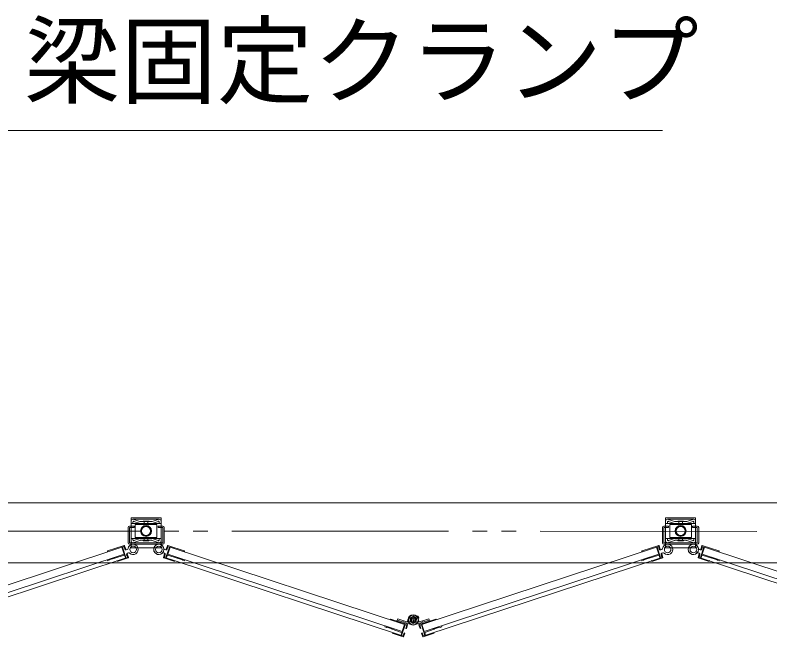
# Model space of a CAD drawing. Units: millimetres, scale not verified. Extents: x -9305 to 9305, y -6415 to 6415.
# Drawn here: x -7391 to -6138, y 3678 to 4710 of the extents above; entities that cross this region are included whole.
import ezdxf
from ezdxf.enums import TextEntityAlignment as Align

# ---------------------------------------------------------------- set-up
doc = ezdxf.new("R2010")
doc.units = ezdxf.units.MM
doc.header["$LTSCALE"] = 40
doc.linetypes.add('CHAIN2', pattern=[12, 9, -1, 1, -1])
doc.linetypes.add('DOUBLE_CHAIN2', pattern=[12.8, 9, -1, 0.6, -0.6, 0.6, -1])
for name, color, linetype, lineweight in [('0-3_CLG-45', 134, 'DOUBLE_CHAIN2', 18), ('0-5_CLG-90', 134, 'Continuous', 18), ('0-9_TEXT', 4, 'Continuous', 9)]:
    doc.layers.add(name, color=color, linetype=linetype, lineweight=lineweight)
doc.styles.add('ＭＳ ゴシック', font='')
doc.styles.get('ＭＳ ゴシック').set_extended_font_data('MS Gothic')

msp = doc.modelspace()

# ---------------------------------------------------------------- linework, layer by layer
at = {"layer": '0-3_CLG-45'}
msp.add_line((1008.37, 3850.6), (-8191.63, 3853.6), dxfattribs=at)
at = {"layer": '0-5_CLG-90'}
for p, q in [((-8041.82, 3900.6), (858.15, 3900.6)), ((-7151.93, 3873.1), (-7195.93, 3873.1)), ((-6264.3, 3873.1), (-6308.3, 3873.1)), ((-7201.63, 3861.6), (-7193.93, 3861.6)), ((-7193.93, 3859.3), (-7193.93, 3861.6)), ((-7191.93, 3864.6), (-7155.93, 3864.6)), ((-7191.93, 3864.6), (-7191.93, 3842.6)), ((-7182.93, 3865.6), (-7164.93, 3865.6)), ((-7182.93, 3864.6), (-7182.93, 3865.6)), ((-7179.93, 3866.1), (-7168.93, 3866.1)), ((-7178.93, 3865.6), (-7178.93, 3866.1)), ((-7178.93, 3864.6), (-7178.93, 3865.6)), ((-7168.93, 3865.6), (-7168.93, 3866.1)), ((-7168.93, 3864.6), (-7168.93, 3865.6)), ((-7164.93, 3864.6), (-7164.93, 3865.6)), ((-7155.93, 3842.6), (-7155.93, 3864.6)), ((-7146.23, 3861.6), (-7153.93, 3861.6)), ((-7153.93, 3859.3), (-7153.93, 3861.6)), ((-7148.93, 3870.1), (-7148.93, 3866.1)), ((-6314, 3861.6), (-6306.3, 3861.6)), ((-6306.3, 3859.3), (-6306.3, 3861.6)), ((-6304.3, 3864.6), (-6268.3, 3864.6)), ((-6304.3, 3864.6), (-6304.3, 3842.6)), ((-6295.3, 3865.6), (-6277.3, 3865.6)), ((-6295.3, 3864.6), (-6295.3, 3865.6)), ((-6292.3, 3866.1), (-6281.3, 3866.1)), ((-6291.3, 3865.6), (-6291.3, 3866.1)), ((-6291.3, 3864.6), (-6291.3, 3865.6)), ((-6281.3, 3865.6), (-6281.3, 3866.1)), ((-6281.3, 3864.6), (-6281.3, 3865.6)), ((-6277.3, 3864.6), (-6277.3, 3865.6)), ((-6268.3, 3842.6), (-6268.3, 3864.6)), ((-6258.6, 3861.6), (-6266.3, 3861.6)), ((-6266.3, 3859.3), (-6266.3, 3861.6)), ((-6261.3, 3870.1), (-6261.3, 3866.1)), ((-7203.93, 3833.9), (-7203.93, 3859.3)), ((-7201.63, 3859.3), (-7193.93, 3859.3)), ((-7201.63, 3859.3), (-7201.63, 3833.9)), ((-7146.23, 3859.3), (-7153.93, 3859.3)), ((-7146.23, 3859.3), (-7146.23, 3833.9)), ((-7143.93, 3833.9), (-7143.93, 3859.3)), ((-6316.3, 3833.9), (-6316.3, 3859.3)), ((-6314, 3859.3), (-6306.3, 3859.3)), ((-6314, 3859.3), (-6314, 3833.9)), ((-6258.6, 3859.3), (-6266.3, 3859.3)), ((-6258.6, 3859.3), (-6258.6, 3833.9)), ((-6256.3, 3833.9), (-6256.3, 3859.3)), ((-7191.93, 3842.6), (-7155.93, 3842.6)), ((-7182.93, 3842.6), (-7182.93, 3841.6)), ((-7182.93, 3841.6), (-7164.93, 3841.6)), ((-7179.93, 3841.1), (-7168.93, 3841.1)), ((-7178.93, 3842.6), (-7178.93, 3841.6)), ((-7178.93, 3841.1), (-7178.93, 3841.6)), ((-7168.93, 3842.6), (-7168.93, 3841.6)), ((-7168.93, 3841.1), (-7168.93, 3841.6)), ((-7164.93, 3842.6), (-7164.93, 3841.6)), ((-7148.93, 3837.1), (-7148.93, 3841.1)), ((-6304.3, 3842.6), (-6268.3, 3842.6)), ((-6295.3, 3842.6), (-6295.3, 3841.6)), ((-6295.3, 3841.6), (-6277.3, 3841.6)), ((-6292.3, 3841.1), (-6281.3, 3841.1)), ((-6291.3, 3842.6), (-6291.3, 3841.6)), ((-6291.3, 3841.1), (-6291.3, 3841.6)), ((-6281.3, 3842.6), (-6281.3, 3841.6)), ((-6281.3, 3841.1), (-6281.3, 3841.6)), ((-6277.3, 3842.6), (-6277.3, 3841.6)), ((-6261.3, 3837.1), (-6261.3, 3841.1)), ((-7603.42, 3698.22), (-7214.07, 3826.7)), ((-7210.26, 3829.53), (-7237.8, 3820.44)), ((-7210.21, 3815.02), (-7214.07, 3826.7)), ((-7210.46, 3829.46), (-7213.31, 3828.52)), ((-7210.27, 3827.95), (-7213.12, 3827.01)), ((-7207.32, 3809.44), (-7213.12, 3827.01)), ((-7210.68, 3827.6), (-7213.06, 3826.82)), ((-7210.68, 3827.6), (-7209.4, 3823.71)), ((-7210.27, 3827.95), (-7208.62, 3822.96)), ((-7207.68, 3823.28), (-7209.63, 3829.21)), ((-7207.68, 3823.28), (-7208.62, 3822.96)), ((-7206.87, 3822.44), (-7205.19, 3822.99)), ((-7146.23, 3833.9), (-7201.63, 3833.9)), ((-7146.23, 3831.6), (-7201.63, 3831.6)), ((-7151.93, 3834.1), (-7195.93, 3834.1)), ((-7141.38, 3822.44), (-7143.06, 3822.99)), ((-7140.93, 3809.44), (-7135.13, 3827.01)), ((-7140.58, 3823.28), (-7138.62, 3829.21)), ((-7138.85, 3823.71), (-7137.6, 3827.5)), ((-7138.04, 3815.01), (-7134.18, 3826.7)), ((-7137.98, 3829.53), (-7110.44, 3820.44)), ((-7137.98, 3827.95), (-7135.13, 3827.01)), ((-7137.6, 3827.5), (-7135.22, 3826.73)), ((-7134.18, 3826.7), (-6744.83, 3698.22)), ((-6715.78, 3698.22), (-6326.43, 3826.7)), ((-6322.63, 3829.53), (-6350.17, 3820.44)), ((-6322.58, 3815.02), (-6326.43, 3826.7)), ((-6322.82, 3829.46), (-6325.67, 3828.51)), ((-6322.63, 3827.95), (-6325.48, 3827.01)), ((-6319.68, 3809.44), (-6325.48, 3827.01)), ((-6323.04, 3827.6), (-6325.42, 3826.82)), ((-6323.04, 3827.6), (-6321.76, 3823.71)), ((-6322.63, 3827.95), (-6320.99, 3822.96)), ((-6320.04, 3823.28), (-6322, 3829.21)), ((-6320.04, 3823.28), (-6320.99, 3822.96)), ((-6319.23, 3822.44), (-6317.56, 3822.99)), ((-6258.6, 3833.9), (-6314, 3833.9)), ((-6258.6, 3831.6), (-6314, 3831.6)), ((-6264.3, 3834.1), (-6308.3, 3834.1)), ((-6253.74, 3822.43), (-6255.42, 3822.99)), ((-6253.29, 3809.44), (-6247.49, 3827.01)), ((-6252.94, 3823.27), (-6250.98, 3829.21)), ((-6251.22, 3823.71), (-6249.96, 3827.5)), ((-6250.4, 3815.01), (-6246.54, 3826.69)), ((-6250.35, 3829.53), (-6222.81, 3820.44)), ((-6250.34, 3827.95), (-6247.49, 3827.01)), ((-6249.96, 3827.5), (-6247.59, 3826.72)), ((-6246.54, 3826.69), (-5857.19, 3698.21)), ((-7210.21, 3815.02), (-7238.7, 3805.62)), ((-7237.81, 3818.86), (-7238.12, 3819.81)), ((-7210.22, 3813.44), (-7225.89, 3808.26)), ((-7208.33, 3809.32), (-7209.59, 3813.12)), ((-7205.17, 3815.68), (-7206.12, 3815.37)), ((-7204.47, 3810.38), (-7206.12, 3815.37)), ((-7203.21, 3809.74), (-7205.17, 3815.68)), ((-7204.99, 3816.74), (-7203.24, 3817.32)), ((-7145.04, 3809.74), (-7143.08, 3815.68)), ((-7143.26, 3816.74), (-7144.94, 3817.29)), ((-7143.78, 3810.38), (-7142.13, 3815.36)), ((-7143.08, 3815.68), (-7142.13, 3815.36)), ((-7139.92, 3809.32), (-7138.66, 3813.12)), ((-7138.04, 3815.01), (-7109.55, 3805.61)), ((-7138.03, 3813.43), (-7122.36, 3808.26)), ((-7110.44, 3818.86), (-7110.13, 3819.81)), ((-6322.58, 3815.02), (-6351.06, 3805.61)), ((-6350.17, 3818.86), (-6350.48, 3819.81)), ((-6322.58, 3813.43), (-6338.25, 3808.26)), ((-6320.7, 3809.32), (-6321.95, 3813.12)), ((-6317.53, 3815.68), (-6318.48, 3815.37)), ((-6316.84, 3810.38), (-6318.48, 3815.37)), ((-6315.57, 3809.74), (-6317.53, 3815.68)), ((-6317.35, 3816.74), (-6315.6, 3817.32)), ((-6257.4, 3809.74), (-6255.44, 3815.68)), ((-6255.62, 3816.74), (-6257.3, 3817.29)), ((-6256.14, 3810.38), (-6254.5, 3815.36)), ((-6255.44, 3815.68), (-6254.5, 3815.36)), ((-6252.28, 3809.32), (-6251.02, 3813.11)), ((-6250.4, 3815.01), (-6221.91, 3805.61)), ((-6250.39, 3813.43), (-6234.72, 3808.26)), ((-6222.8, 3818.86), (-6222.49, 3819.81)), ((858.15, 3800.6), (-8041.82, 3800.6)), ((-7208.65, 3808.69), (-7597.05, 3680.52)), ((-7238.23, 3804.19), (-7238.7, 3805.62)), ((-7226.52, 3808.58), (-7235.06, 3805.76)), ((-7226.52, 3808.58), (-7225.89, 3808.26)), ((-7222.04, 3804.58), (-7221.57, 3803.16)), ((-7216.82, 3804.73), (-7220.14, 3803.63)), ((-7203.53, 3809.12), (-7216.82, 3804.73)), ((-7204.47, 3810.38), (-7207.32, 3809.44)), ((-7144.72, 3809.11), (-7131.43, 3804.72)), ((-7143.78, 3810.38), (-7140.93, 3809.44)), ((-7139.6, 3808.68), (-7130.58, 3805.71)), ((-7131.43, 3804.72), (-7128.1, 3803.63)), ((-7130.58, 3805.71), (-7126.3, 3804.3)), ((-7130.58, 3805.71), (-6751.2, 3680.52)), ((-7126.21, 3804.58), (-7126.68, 3803.16)), ((-7121.73, 3808.58), (-7122.36, 3808.26)), ((-7121.73, 3808.58), (-7113.18, 3805.76)), ((-7110.02, 3804.19), (-7109.55, 3805.61)), ((-6321.02, 3808.68), (-6709.42, 3680.52)), ((-6350.6, 3804.19), (-6351.06, 3805.61)), ((-6338.88, 3808.58), (-6347.43, 3805.76)), ((-6338.88, 3808.58), (-6338.25, 3808.26)), ((-6334.4, 3804.58), (-6333.93, 3803.16)), ((-6329.18, 3804.72), (-6332.51, 3803.63)), ((-6315.89, 3809.11), (-6329.18, 3804.72)), ((-6316.84, 3810.38), (-6319.68, 3809.44)), ((-6257.08, 3809.11), (-6243.79, 3804.72)), ((-6256.14, 3810.38), (-6253.29, 3809.44)), ((-6251.96, 3808.68), (-5863.56, 3680.52)), ((-6243.79, 3804.72), (-6240.47, 3803.63)), ((-6238.57, 3804.58), (-6239.04, 3803.16)), ((-6234.09, 3808.58), (-6234.72, 3808.26)), ((-6234.09, 3808.58), (-6225.55, 3805.76)), ((-6222.38, 3804.19), (-6221.91, 3805.61)), ((-6723.7, 3711.94), (-6723.26, 3712.17)), ((-6722.58, 3711.97), (-6721.16, 3709.33)), ((-6768.57, 3706.05), (-6768.26, 3707)), ((-6740.08, 3698.23), (-6767.62, 3707.32)), ((-6756.06, 3707.69), (-6757.31, 3703.89)), ((-6757.31, 3703.89), (-6742.12, 3698.88)), ((-6756.69, 3705.79), (-6732.61, 3697.84)), ((-6756.06, 3707.69), (-6737.52, 3701.57)), ((-6749.68, 3680.33), (-6743.88, 3697.9)), ((-6748.68, 3686.54), (-6744.83, 3698.22)), ((-6745.61, 3704.24), (-6746.24, 3702.34)), ((-6741.49, 3700.78), (-6742.12, 3698.88)), ((-6741.73, 3691.66), (-6739.77, 3697.6)), ((-6738.67, 3707.74), (-6740.39, 3702.52)), ((-6738.5, 3703.47), (-6738.97, 3702.05)), ((-6735.12, 3709.32), (-6735.46, 3703.33)), ((-6703.92, 3705.79), (-6728.11, 3697.81)), ((-6725.14, 3708.75), (-6725.48, 3702.76)), ((-6704.55, 3707.69), (-6723.09, 3701.57)), ((-6722.12, 3703.48), (-6721.64, 3702.05)), ((-6721.94, 3707.74), (-6720.22, 3702.52)), ((-6718.88, 3691.66), (-6720.84, 3697.6)), ((-6720.52, 3698.23), (-6692.99, 3707.32)), ((-6719.12, 3700.78), (-6718.49, 3698.88)), ((-6703.3, 3703.89), (-6718.49, 3698.88)), ((-6710.94, 3680.34), (-6716.73, 3697.9)), ((-6711.93, 3686.54), (-6715.78, 3698.22)), ((-6715, 3704.24), (-6714.37, 3702.34)), ((-6704.55, 3707.69), (-6703.3, 3703.89)), ((-6692.04, 3706.05), (-6692.36, 3707)), ((-6777.64, 3694.51), (-6777.17, 3695.94)), ((-6748.68, 3686.54), (-6777.17, 3695.94)), ((-6765.62, 3691.07), (-6774.16, 3693.89)), ((-6765.62, 3691.07), (-6765.3, 3690.44)), ((-6749.63, 3685.27), (-6765.3, 3690.44)), ((-6764.4, 3685.19), (-6764.87, 3683.76)), ((-6718.7, 3691.81), (-6717.76, 3692.14)), ((-6711.93, 3686.54), (-6683.44, 3695.94)), ((-6710.98, 3685.27), (-6695.32, 3690.44)), ((-6696.22, 3685.19), (-6695.74, 3683.77)), ((-6695, 3691.07), (-6695.32, 3690.44)), ((-6695, 3691.07), (-6686.45, 3693.89)), ((-6682.97, 3694.51), (-6683.44, 3695.94)), ((-6760.22, 3683.5), (-6764.49, 3684.9)), ((-6746.82, 3677.81), (-6763.44, 3683.3)), ((-6750.56, 3680.84), (-6749.31, 3684.64)), ((-6746.83, 3679.39), (-6749.68, 3680.33)), ((-6746.83, 3679.39), (-6745.18, 3684.38)), ((-6746.19, 3678.13), (-6744.23, 3684.06)), ((-6744.23, 3684.06), (-6745.18, 3684.38)), ((-6716.38, 3684.07), (-6715.43, 3684.38)), ((-6714.42, 3678.13), (-6716.38, 3684.07)), ((-6713.78, 3679.4), (-6715.43, 3684.38)), ((-6713.79, 3677.81), (-6700.49, 3682.2)), ((-6713.78, 3679.4), (-6710.94, 3680.34)), ((-6710.05, 3680.84), (-6711.3, 3684.64)), ((-6700.49, 3682.2), (-6697.17, 3683.3))]:
    msp.add_line(p, q, dxfattribs=at)
at = {"layer": '0-5_CLG-90', "linetype": 'DOUBLE_CHAIN2'}
for p, q in [((-7195.93, 3873.1), (-7184.24, 3869.2)), ((-7151.93, 3873.1), (-7163.62, 3869.2)), ((-6308.3, 3873.1), (-6296.6, 3869.2)), ((-6264.3, 3873.1), (-6275.99, 3869.2)), ((-7195.93, 3868.17), (-7195.93, 3866.1)), ((-7194.06, 3869.62), (-7183.93, 3866.1)), ((-7183.61, 3869.1), (-7164.26, 3869.1)), ((-7177.93, 3870.1), (-7169.93, 3870.1)), ((-7176.93, 3869.1), (-7176.93, 3866.1)), ((-7170.93, 3869.1), (-7170.93, 3866.1)), ((-7153.8, 3869.62), (-7163.93, 3866.1)), ((-7151.93, 3868.2), (-7151.93, 3866.1)), ((-6308.3, 3868.17), (-6308.3, 3866.1)), ((-6306.43, 3869.62), (-6296.3, 3866.1)), ((-6295.97, 3869.1), (-6276.62, 3869.1)), ((-6290.3, 3870.1), (-6282.3, 3870.1)), ((-6289.3, 3869.1), (-6289.3, 3866.1)), ((-6283.3, 3869.1), (-6283.3, 3866.1)), ((-6266.17, 3869.62), (-6276.3, 3866.1)), ((-6264.3, 3868.2), (-6264.3, 3866.1)), ((-7195.93, 3839.03), (-7195.93, 3841.1)), ((-7195.93, 3834.1), (-7184.24, 3838)), ((-7194.06, 3837.57), (-7183.93, 3841.1)), ((-7183.61, 3838.1), (-7164.26, 3838.1)), ((-7177.93, 3837.1), (-7169.93, 3837.1)), ((-7176.93, 3838.1), (-7176.93, 3841.1)), ((-7170.93, 3838.1), (-7170.93, 3841.1)), ((-7153.8, 3837.57), (-7163.93, 3841.1)), ((-7151.93, 3834.1), (-7163.62, 3838)), ((-7151.93, 3838.99), (-7151.93, 3841.1)), ((-6308.3, 3839.02), (-6308.3, 3841.1)), ((-6308.3, 3834.1), (-6296.6, 3837.99)), ((-6306.43, 3837.57), (-6296.3, 3841.1)), ((-6295.97, 3838.1), (-6276.62, 3838.1)), ((-6290.3, 3837.1), (-6282.3, 3837.1)), ((-6289.3, 3838.1), (-6289.3, 3841.1)), ((-6283.3, 3838.1), (-6283.3, 3841.1)), ((-6266.17, 3837.57), (-6276.3, 3841.1)), ((-6264.3, 3834.1), (-6275.99, 3837.99)), ((-6264.3, 3838.99), (-6264.3, 3841.1))]:
    msp.add_line(p, q, dxfattribs=at)
at = {"layer": '0-5_CLG-90', "linetype": 'CHAIN2'}
for p, q in [((-6730.6, 3710.52), (-6729.99, 3701.54)), ((-6734.79, 3705.72), (-6725.81, 3706.33))]:
    msp.add_line(p, q, dxfattribs=at)
at = {"layer": '0-5_CLG-90'}
for points in [[(-7198.93, 3875.6), (-7148.93, 3875.6), (-7148.93, 3825.6), (-7198.93, 3825.6)], [(-6311.3, 3875.6), (-6261.3, 3875.6), (-6261.3, 3825.6), (-6311.3, 3825.6)]]:
    msp.add_lwpolyline(points, close=True, dxfattribs=at)
for points in [[(-7198.93, 3870.1), (-7198.93, 3866.1), (-7148.93, 3866.1)], [(-6311.3, 3870.1), (-6311.3, 3866.1), (-6261.3, 3866.1)], [(-7198.93, 3837.1), (-7198.93, 3841.1), (-7148.93, 3841.1)], [(-6311.3, 3837.1), (-6311.3, 3841.1), (-6261.3, 3841.1)], [(-7603.42, 3698.22), (-7599.6, 3686.63), (-7210.24, 3815.11), (-7214.07, 3826.7)], [(-7140.58, 3823.28), (-7139.62, 3822.96), (-7137.98, 3827.95)], [(-6744.83, 3698.22), (-6748.66, 3686.63), (-7138, 3815.11), (-7134.18, 3826.7)], [(-6252.94, 3823.27), (-6251.99, 3822.96), (-6250.34, 3827.95)], [(-7206.26, 3814.21), (-7205.01, 3810.42), (-7207.38, 3809.63)], [(-7141.98, 3814.21), (-7143.24, 3810.41), (-7140.86, 3809.63)], [(-6715.78, 3698.22), (-6711.96, 3686.63), (-6322.61, 3815.11)], [(-6318.63, 3814.21), (-6317.37, 3810.41), (-6319.75, 3809.63)], [(-6254.35, 3814.21), (-6255.6, 3810.41), (-6253.23, 3809.63)], [(-5857.2, 3698.21), (-5861.02, 3686.63), (-6250.37, 3815.11)], [(-7235.06, 3805.76), (-7235.38, 3805.13), (-7238.23, 3804.19)], [(-7113.18, 3805.76), (-7112.86, 3805.13), (-7110.02, 3804.19)], [(-6347.43, 3805.76), (-6347.75, 3805.13), (-6350.6, 3804.19)], [(-6225.55, 3805.76), (-6225.23, 3805.13), (-6222.38, 3804.19)], [(-6735.12, 3709.32), (-6729.96, 3712.03), (-6725.14, 3708.75)], [(-6721.37, 3708.65), (-6721.81, 3708.41), (-6723.7, 3711.94)], [(-6741.73, 3691.66), (-6742.68, 3691.98), (-6741.03, 3696.96), (-6743.88, 3697.9)], [(-6735.46, 3703.33), (-6730.64, 3700.05), (-6725.48, 3702.76)], [(-6717.94, 3691.98), (-6719.58, 3696.96), (-6716.73, 3697.9)], [(-6774.16, 3693.89), (-6774.79, 3693.57), (-6777.64, 3694.51)], [(-6686.45, 3693.89), (-6685.82, 3693.57), (-6682.97, 3694.51)]]:
    msp.add_lwpolyline(points, dxfattribs=at)
for centre, radius in [((-7173.93, 3853.6), 9), ((-7173.93, 3853.6), 8.5), ((-7173.93, 3853.6), 7.5), ((-6286.3, 3853.6), 9), ((-6286.3, 3853.6), 8.5), ((-6286.3, 3853.6), 7.5), ((-7195.45, 3823.1), 5.5), ((-7152.74, 3823.1), 8.5), ((-7152.76, 3823.03), 5.5), ((-6307.82, 3823.1), 5.5), ((-6265.1, 3823.1), 8.5), ((-6265.13, 3823.03), 5.5), ((-6730.3, 3706.02), 8.5), ((-6730.3, 3706.02), 8), ((-6730.3, 3706.02), 5), ((-6730.3, 3706.02), 4.5), ((-6730.3, 3706.02), 3)]:
    msp.add_circle(centre, radius, dxfattribs=at)
for centre, radius, start, end in [((-7195.93, 3870.1), 3, 90, 180), ((-7151.93, 3870.1), 3, 0, 90), ((-6308.3, 3870.1), 3, 90, 180), ((-6264.3, 3870.1), 3, 0, 90), ((-7201.63, 3859.3), 2.3, 90, 180), ((-7146.23, 3859.3), 2.3, 0, 90), ((-6314, 3859.3), 2.3, 90, 180), ((-6258.6, 3859.3), 2.3, 0, 90), ((-7195.93, 3837.1), 3, 180, 270), ((-7151.93, 3837.1), 3, 270, 0), ((-6308.3, 3837.1), 3, 180, 270), ((-6264.3, 3837.1), 3, 270, 0), ((-7210.11, 3829.06), 0.5, 18.262, 108.262), ((-7207.5, 3824.34), 2, 198.262, 288.262), ((-7205.82, 3824.89), 2, 288.262, 349.825), ((-7201.63, 3833.9), 2.3, 180, 270), ((-7195.45, 3823.1), 8.5, 227.009, 170.264), ((-7152.8, 3823.1), 8.5, 9.736, 312.631), ((-7146.23, 3833.9), 2.3, 270, 0), ((-7142.43, 3824.89), 2, 190.175, 251.738), ((-7140.75, 3824.34), 2, 251.738, 341.738), ((-7138.14, 3829.05), 0.5, 71.738, 161.738), ((-6322.47, 3829.06), 0.5, 18.262, 108.262), ((-6319.86, 3824.34), 2, 198.262, 288.262), ((-6318.18, 3824.89), 2, 288.262, 349.825), ((-6314, 3833.9), 2.3, 180, 270), ((-6307.82, 3823.1), 8.5, 227.009, 170.264), ((-6265.16, 3823.1), 8.5, 9.736, 312.631), ((-6258.6, 3833.9), 2.3, 270, 0), ((-6254.79, 3824.89), 2, 190.175, 251.738), ((-6253.12, 3824.33), 2, 251.738, 341.738), ((-6250.5, 3829.05), 0.5, 71.738, 161.738), ((-7237.65, 3819.97), 0.5, 108.262, 198.262), ((-7210.06, 3812.96), 0.5, 18.262, 108.262), ((-7204.36, 3814.84), 2, 108.262, 198.262), ((-7202.61, 3815.42), 2, 47.009, 108.262), ((-7145.56, 3815.39), 2, 71.738, 133.301), ((-7143.88, 3814.84), 2, 341.738, 71.738), ((-7138.19, 3812.96), 0.5, 71.738, 161.738), ((-7110.6, 3819.97), 0.5, 341.738, 71.738), ((-6350.01, 3819.97), 0.5, 108.262, 198.262), ((-6322.42, 3812.96), 0.5, 18.262, 108.262), ((-6316.73, 3814.84), 2, 108.262, 198.262), ((-6314.98, 3815.42), 2, 47.009, 108.262), ((-6257.93, 3815.39), 2, 71.738, 133.301), ((-6256.25, 3814.84), 2, 341.738, 71.738), ((-6250.55, 3812.96), 0.5, 71.738, 161.738), ((-6222.96, 3819.96), 0.5, 341.738, 71.738), ((-7220.62, 3805.06), 1.5, 198.262, 288.262), ((-7208.81, 3809.16), 0.5, 288.262, 18.262), ((-7203.68, 3809.59), 0.5, 288.262, 18.262), ((-7144.56, 3809.59), 0.5, 161.738, 251.738), ((-7139.44, 3809.16), 0.5, 161.738, 251.738), ((-7127.63, 3805.05), 1.5, 251.738, 341.738), ((-6332.98, 3805.05), 1.5, 198.262, 288.262), ((-6321.17, 3809.16), 0.5, 288.262, 18.262), ((-6316.05, 3809.59), 0.5, 288.262, 18.262), ((-6256.93, 3809.58), 0.5, 161.738, 251.738), ((-6251.8, 3809.16), 0.5, 161.738, 251.738), ((-6240, 3805.05), 1.5, 251.738, 341.738), ((-6723.02, 3711.73), 0.5, 28.238, 118.238), ((-6767.78, 3706.84), 0.5, 71.738, 161.738), ((-6740.24, 3697.76), 0.5, 341.738, 71.738), ((-6721.6, 3709.09), 0.5, 298.238, 28.238), ((-6720.28, 3697.87), 0.5, 108.908, 198.908), ((-6692.83, 3706.84), 0.5, 18.262, 108.262), ((-6762.97, 3684.72), 1.5, 161.738, 251.738), ((-6749.78, 3684.79), 0.5, 341.738, 71.738), ((-6710.83, 3684.79), 0.5, 108.262, 198.262), ((-6697.64, 3684.72), 1.5, 288.262, 18.262), ((-6751.04, 3680.99), 0.5, 251.738, 341.738), ((-6746.67, 3678.29), 0.5, 251.738, 341.738), ((-6713.94, 3678.29), 0.5, 198.262, 288.262), ((-6709.57, 3681), 0.5, 198.262, 288.262)]:
    msp.add_arc(centre, radius, start, end, dxfattribs=at)
at = {"layer": '0-5_CLG-90', "linetype": 'DOUBLE_CHAIN2'}
for centre, radius, start, end in [((-7194.43, 3868.17), 1.5, 75.75, 180), ((-7183.61, 3871.1), 2, 251.565, 270), ((-7177.93, 3869.1), 1, 90, 180), ((-7169.93, 3869.1), 1, 0, 90), ((-7169.16, 3868.1), 2, 270, 283.24), ((-7164.26, 3871.1), 2, 270, 288.435), ((-7153.43, 3868.2), 1.5, 0, 103.24), ((-6306.8, 3868.17), 1.5, 75.75, 180), ((-6295.97, 3871.1), 2, 251.565, 270), ((-6290.3, 3869.1), 1, 90, 180), ((-6282.3, 3869.1), 1, 0, 90), ((-6281.53, 3868.1), 2, 270, 283.24), ((-6276.62, 3871.1), 2, 270, 288.435), ((-6265.8, 3868.2), 1.5, 0, 103.24), ((-7194.43, 3839.03), 1.5, 180, 284.25), ((-7183.61, 3836.1), 2, 90, 108.435), ((-7177.93, 3838.1), 1, 180, 270), ((-7169.93, 3838.1), 1, 270, 0), ((-7169.16, 3839.1), 2, 76.76, 90), ((-7164.26, 3836.1), 2, 71.565, 90), ((-7153.43, 3838.99), 1.5, 256.76, 0), ((-6306.8, 3839.02), 1.5, 180, 284.25), ((-6295.97, 3836.1), 2, 90, 108.435), ((-6290.3, 3838.1), 1, 180, 270), ((-6282.3, 3838.1), 1, 270, 0), ((-6281.53, 3839.1), 2, 76.76, 90), ((-6276.62, 3836.1), 2, 71.565, 90), ((-6265.8, 3838.99), 1.5, 256.76, 0)]:
    msp.add_arc(centre, radius, start, end, dxfattribs=at)
at = {"layer": '0-9_TEXT'}
msp.add_line((-7633.55, 4518.49), (-6316.37, 4518.49), dxfattribs=at)

# ---------------------------------------------------------------- texts
at = {"layer": '0-9_TEXT', "style": 'ＭＳ ゴシック'}
msp.add_text('梁固定クランプ', height=117.3, dxfattribs=at).set_placement((-7376.34, 4540.42), align=Align.BOTTOM_LEFT)

doc.saveas('drawing.dxf')
